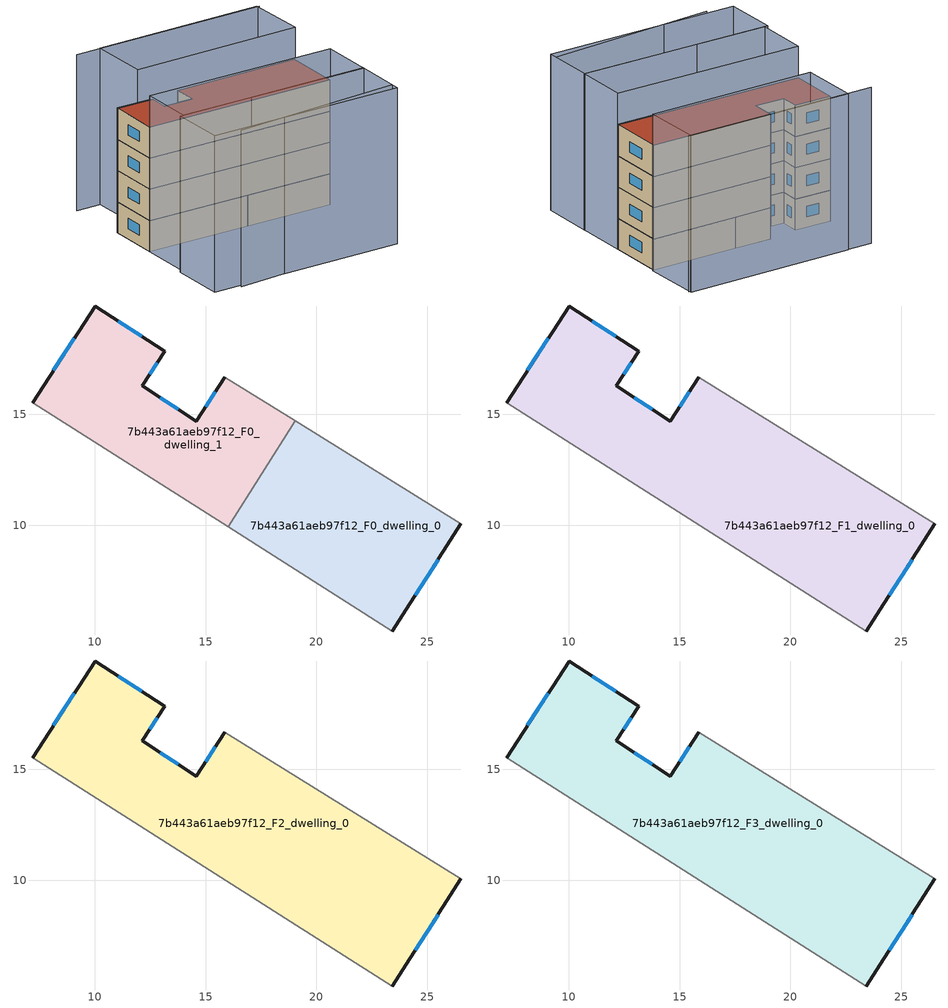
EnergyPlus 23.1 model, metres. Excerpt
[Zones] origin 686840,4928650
7b443a61aeb97f12_F0_dwelling_0
 floor ground (EU_floor_Construction): 23.43,5.22 26.53,10.06 19.04,14.7 16.01,9.93 z0
 wall outside (EU_wall_Construction): 26.53,10.06 23.43,5.22 z0:3
 wall adiabatic (EU_wall_Construction): 23.43,5.22 16.01,9.93 / 19.04,14.7 26.53,10.06 z0:3
 wall to 7b443a61aeb97f12_F0_dwelling_1 (EU_wall_Construction): 16.01,9.93 19.04,14.7 z0:3
 window (EU_Window_Construction): 25.49,8.45 24.46,6.83 z1:2
7b443a61aeb97f12_F0_dwelling_1
 floor ground (EU_floor_Construction): 16.01,9.93 19.04,14.7 15.87,16.67 14.59,14.69 12.14,16.28 13.16,17.85 10.01,19.89 7.19,15.53 z0
 wall outside (EU_wall_Construction): 7.19,15.53 10.01,19.89 13.16,17.85 12.14,16.28 14.59,14.69 15.87,16.67 z0:3
 wall adiabatic (EU_wall_Construction): 15.87,16.67 19.04,14.7 / 16.01,9.93 7.19,15.53 z0:3
 window (EU_Window_Construction): 11.06,19.21 12.11,18.53 / 12.82,17.33 12.48,16.8 / 12.95,15.75 13.77,15.22 / 15.01,15.35 15.44,16.01 / 8.13,16.98 9.07,18.44 z1:2
7b443a61aeb97f12_F1_dwelling_0
 floor to 7b443a61aeb97f12_F0_dwelling_0 (EU_floor_Construction): 23.43,5.22 26.53,10.06 19.04,14.7 16.01,9.93 z3
 floor to 7b443a61aeb97f12_F0_dwelling_1 (EU_floor_Construction): 16.01,9.93 19.04,14.7 15.87,16.67 14.59,14.69 12.14,16.28 13.16,17.85 10.01,19.89 7.19,15.53 z3
 wall outside (EU_wall_Construction): 26.53,10.06 23.43,5.22 / 7.19,15.53 10.01,19.89 13.16,17.85 12.14,16.28 14.59,14.69 15.87,16.67 z3:6
 wall adiabatic (EU_wall_Construction): 15.87,16.67 26.53,10.06 / 23.43,5.22 7.19,15.53 z3:6
 window (EU_Window_Construction): 11.06,19.21 12.11,18.53 / 12.82,17.33 12.48,16.8 / 12.95,15.75 13.77,15.22 / 15.01,15.35 15.44,16.01 / 25.49,8.45 24.46,6.83 / 8.13,16.98 9.07,18.44 z4:5
7b443a61aeb97f12_F2_dwelling_0
 floor to 7b443a61aeb97f12_F1_dwelling_0 (EU_floor_Construction): 23.43,5.22 26.53,10.06 15.87,16.67 14.59,14.69 12.14,16.28 13.16,17.85 10.01,19.89 7.19,15.53 z6
 wall outside (EU_wall_Construction): 26.53,10.06 23.43,5.22 / 7.19,15.53 10.01,19.89 13.16,17.85 12.14,16.28 14.59,14.69 15.87,16.67 z6:9
 wall adiabatic (EU_wall_Construction): 15.87,16.67 26.53,10.06 / 23.43,5.22 7.19,15.53 z6:9
 window (EU_Window_Construction): 11.06,19.21 12.11,18.53 / 12.82,17.33 12.48,16.8 / 12.95,15.75 13.77,15.22 / 15.01,15.35 15.44,16.01 / 25.49,8.45 24.46,6.83 / 8.13,16.98 9.07,18.44 z7:8
7b443a61aeb97f12_F3_dwelling_0
 floor to 7b443a61aeb97f12_F2_dwelling_0 (EU_floor_Construction): 23.43,5.22 26.53,10.06 15.87,16.67 14.59,14.69 12.14,16.28 13.16,17.85 10.01,19.89 7.19,15.53 z9
 wall outside (EU_wall_Construction): 26.53,10.06 23.43,5.22 / 7.19,15.53 10.01,19.89 13.16,17.85 12.14,16.28 14.59,14.69 15.87,16.67 z9:12
 wall adiabatic (EU_wall_Construction): 15.87,16.67 26.53,10.06 / 23.43,5.22 7.19,15.53 z9:12
 window (EU_Window_Construction): 11.06,19.21 12.11,18.53 / 12.82,17.33 12.48,16.8 / 12.95,15.75 13.77,15.22 / 15.01,15.35 15.44,16.01 / 25.49,8.45 24.46,6.83 / 8.13,16.98 9.07,18.44 z10:11
 roof outside (EU_roof_Construction): 26.53,10.06 23.43,5.22 7.19,15.53 10.01,19.89 13.16,17.85 12.14,16.28 14.59,14.69 15.87,16.67 z12
shading: 3.19,4.94 18.1,-3.14 / 29.79,14.85 13.2,25.24 / 3.99,11.16 20.58,0.77 / 20.58,0.77 17.72,-3.8 / 17.72,-3.8 1.13,6.59 / 1.13,6.59 3.99,11.16 / 7.17,15.54 23.43,5.22 / 23.43,5.22 20.56,0.7 / 20.56,0.7 4.3,11.02 / 4.3,11.02 7.17,15.54 / 12.21,18.89 15.32,23.95 / 15.32,23.95 29.74,15.06 / 29.74,15.06 26.62,10 / 26.62,10 12.21,18.89 z0:15
[Building]
EU S2 Campaign: North Axis=0; Terrain=City; Solar Distribution=FullExterior
[Site:Location]
Bologna: Latitude=44.5; Longitude=11.25; Time Zone=1; Elevation=37
[SizingPeriod:WeatherFileDays]
AnnualSizingPeriod: Begin Month=1; Begin Day of Month=1; End Month=12; End Day of Month=31; Day of Week for Start Day=Monday; Use Weather File Daylight Saving Period=No; Use Weather File Rain and Snow Indicators=No
[MATERIAL]
EU_InternalMass_Material: Roughness=MediumRough; Thickness=0.1; Conductivity=1; Density=1800; Specific Heat=900; Thermal Absorptance=0.9; Solar Absorptance=0.7; Visible Absorptance=0.7
[MATERIAL:NOMASS] Roughness=MediumRough; Thermal Absorptance=0.9; Solar Absorptance=0.7; Visible Absorptance=0.7
Name | Thermal Resistance
EU_wall_NoMass | 0.937881
EU_roof_NoMass | 0.548572
EU_floor_NoMass | 0.71348
[WINDOWMATERIAL:SIMPLEGLAZINGSYSTEM]
EU_Window_SimpleGlazing: UFactor=4.25633; Solar Heat Gain Coefficient=0.85; Visible Transmittance=0.85
[CONSTRUCTION]
EU_wall_Construction: EU_wall_NoMass
EU_roof_Construction: EU_roof_NoMass
EU_floor_Construction: EU_floor_NoMass
EU_InternalMass_Construction: EU_InternalMass_Material
EU_Window_Construction: EU_Window_SimpleGlazing
[ZONE] Type=1; Multiplier=1; Ceiling Height=autocalculate; Floor Area=autocalculate; Part of Total Floor Area=Yes
Name | Volume
7b443a61aeb97f12_F0_dwelling_0 | 150.423
7b443a61aeb97f12_F1_dwelling_0 | 300.831
7b443a61aeb97f12_F2_dwelling_0; 7b443a61aeb97f12_F3_dwelling_0 | 300.837
7b443a61aeb97f12_F0_dwelling_1 | 150.412
[INTERNALMASS] Construction=EU_InternalMass_Construction
Name | Zone or ZoneList | Surface Area
7b443a61aeb97f12_F0_dwelling_0_EU_InternalMass | 7b443a61aeb97f12_F0_dwelling_0 | 50.1397
7b443a61aeb97f12_F0_dwelling_1_EU_InternalMass | 7b443a61aeb97f12_F0_dwelling_1 | 50.1383
7b443a61aeb97f12_F1_dwelling_0_EU_InternalMass | 7b443a61aeb97f12_F1_dwelling_0 | 100.279
7b443a61aeb97f12_F2_dwelling_0_EU_InternalMass | 7b443a61aeb97f12_F2_dwelling_0 | 100.279
7b443a61aeb97f12_F3_dwelling_0_EU_InternalMass | 7b443a61aeb97f12_F3_dwelling_0 | 100.279
[OTHEREQUIPMENT] Fuel Type=Electricity; Design Level Calculation Method=Watts/Area; Power per Zone Floor Area=1; Fraction Latent=0; Fraction Radiant=0; Fraction Lost=0; Carbon Dioxide Generation Rate=0; EndUse Subcategory=EU_Step8_InternalGains
Name | Zone or ZoneList or Space or SpaceList | Schedule
EU_Step8_InternalGain_7b443a61aeb97f12_F0_dwelling_0_f000 | 7b443a61aeb97f12_F0_dwelling_0 | EU_Step8_GainSchedule_7b443a61aeb97f12_F0_dwelling_0_f000
EU_Step8_InternalGain_7b443a61aeb97f12_F0_dwelling_1_f000 | 7b443a61aeb97f12_F0_dwelling_1 | EU_Step8_GainSchedule_7b443a61aeb97f12_F0_dwelling_1_f000
EU_Step8_InternalGain_7b443a61aeb97f12_F1_dwelling_0_f000 | 7b443a61aeb97f12_F1_dwelling_0 | EU_Step8_GainSchedule_7b443a61aeb97f12_F1_dwelling_0_f000
EU_Step8_InternalGain_7b443a61aeb97f12_F2_dwelling_0_f000 | 7b443a61aeb97f12_F2_dwelling_0 | EU_Step8_GainSchedule_7b443a61aeb97f12_F2_dwelling_0_f000
EU_Step8_InternalGain_7b443a61aeb97f12_F3_dwelling_0_f000 | 7b443a61aeb97f12_F3_dwelling_0 | EU_Step8_GainSchedule_7b443a61aeb97f12_F3_dwelling_0_f000
[ZONEVENTILATION:DESIGNFLOWRATE] Schedule=EU_AlwaysOn; Design Flow Rate Calculation Method=AirChanges/Hour; Air Changes per Hour=0.687892; Ventilation Type=Natural; Fan Pressure Rise=0; Fan Total Efficiency=1; Constant Term Coefficient=1; Temperature Term Coefficient=0; Velocity Term Coefficient=0; Velocity Squared Term Coefficient=0; Minimum Indoor Temperature=-100; Maximum Indoor Temperature=100; Delta Temperature=-100; Minimum Outdoor Temperature=-100; Maximum Outdoor Temperature=100; Maximum Wind Speed=40
Name | Zone or ZoneList or Space or SpaceList
EU_ConstantAir_7b443a61aeb97f12_F0_dwelling_0 | 7b443a61aeb97f12_F0_dwelling_0
EU_ConstantAir_7b443a61aeb97f12_F0_dwelling_1 | 7b443a61aeb97f12_F0_dwelling_1
EU_ConstantAir_7b443a61aeb97f12_F1_dwelling_0 | 7b443a61aeb97f12_F1_dwelling_0
EU_ConstantAir_7b443a61aeb97f12_F2_dwelling_0 | 7b443a61aeb97f12_F2_dwelling_0
EU_ConstantAir_7b443a61aeb97f12_F3_dwelling_0 | 7b443a61aeb97f12_F3_dwelling_0
[HVACTEMPLATE:THERMOSTAT] Constant Heating Setpoint=20; Constant Cooling Setpoint=50
EU_HeatOnly_7b443a61aeb97f12_F0_dwelling_0; EU_HeatOnly_7b443a61aeb97f12_F0_dwelling_1; EU_HeatOnly_7b443a61aeb97f12_F1_dwelling_0; EU_HeatOnly_7b443a61aeb97f12_F2_dwelling_0; EU_HeatOnly_7b443a61aeb97f12_F3_dwelling_0
[HVACTEMPLATE:ZONE:IDEALLOADSAIRSYSTEM] System Availability Schedule=EU_AlwaysOn; Maximum Heating Supply Air Temperature=50; Minimum Cooling Supply Air Temperature=13; Maximum Heating Supply Air Humidity Ratio=0.0156; Minimum Cooling Supply Air Humidity Ratio=0.0077; Heating Limit=NoLimit; Cooling Limit=NoLimit; Heating Availability Schedule=EU_AlwaysOn; Cooling Availability Schedule=EU_CoolingOff; Dehumidification Control Type=ConstantSensibleHeatRatio; Cooling Sensible Heat Ratio=0.7; Dehumidification Setpoint=60; Humidification Control Type=None; Humidification Setpoint=30; Outdoor Air Method=None; Outdoor Air Flow Rate per Person=0.00944; Outdoor Air Flow Rate per Zone Floor Area=0; Outdoor Air Flow Rate per Zone=0; Demand Controlled Ventilation Type=None; Outdoor Air Economizer Type=NoEconomizer; Heat Recovery Type=None; Sensible Heat Recovery Effectiveness=0.7; Latent Heat Recovery Effectiveness=0.65
Name | Template Thermostat
7b443a61aeb97f12_F0_dwelling_0 | EU_HeatOnly_7b443a61aeb97f12_F0_dwelling_0
7b443a61aeb97f12_F0_dwelling_1 | EU_HeatOnly_7b443a61aeb97f12_F0_dwelling_1
7b443a61aeb97f12_F1_dwelling_0 | EU_HeatOnly_7b443a61aeb97f12_F1_dwelling_0
7b443a61aeb97f12_F2_dwelling_0 | EU_HeatOnly_7b443a61aeb97f12_F2_dwelling_0
7b443a61aeb97f12_F3_dwelling_0 | EU_HeatOnly_7b443a61aeb97f12_F3_dwelling_0
[SIZING:ZONE] Zone Cooling Design Supply Air Temperature Input Method=SupplyAirTemperature; Zone Cooling Design Supply Air Temperature=13; Zone Heating Design Supply Air Temperature Input Method=SupplyAirTemperature; Zone Heating Design Supply Air Temperature=50; Zone Cooling Design Supply Air Humidity Ratio=0.008; Zone Heating Design Supply Air Humidity Ratio=0.008; Cooling Design Air Flow Method=DesignDay; Cooling Design Air Flow Rate=0; Cooling Minimum Air Flow per Zone Floor Area=0.000762; Cooling Minimum Air Flow=0; Cooling Minimum Air Flow Fraction=0.2; Heating Design Air Flow Method=DesignDay; Heating Design Air Flow Rate=0; Heating Maximum Air Flow per Zone Floor Area=0.002032; Heating Maximum Air Flow=0.141576; Heating Maximum Air Flow Fraction=0.3; Account for Dedicated Outdoor Air System=No; Dedicated Outdoor Air System Control Strategy=NeutralSupplyAir; Dedicated Outdoor Air Low Setpoint Temperature for Design=autosize; Dedicated Outdoor Air High Setpoint Temperature for Design=autosize; Zone Load Sizing Method=Sensible Load Only No Latent Load; Zone Latent Cooling Design Supply Air Humidity Ratio Input Method=HumidityRatioDifference; Zone Cooling Design Supply Air Humidity Ratio Difference=0.005; Zone Latent Heating Design Supply Air Humidity Ratio Input Method=HumidityRatioDifference; Zone Humidification Design Supply Air Humidity Ratio Difference=0.005
7b443a61aeb97f12_F0_dwelling_0; 7b443a61aeb97f12_F0_dwelling_1; 7b443a61aeb97f12_F1_dwelling_0; 7b443a61aeb97f12_F2_dwelling_0; 7b443a61aeb97f12_F3_dwelling_0
[SCHEDULE:CONSTANT]
Name | Hourly Value
EU_AlwaysOn | 1
EU_CoolingOff | 0
[SCHEDULE:FILE] Column Number=1; Rows to Skip at Top=0; Number of Hours of Data=8760; Column Separator=Comma; Interpolate to Timestep=No; Minutes per Item=60; Adjust Schedule for Daylight Savings=Yes
Name | File
EU_Step8_GainSchedule_7b443a61aeb97f12_F0_dwelling_0_f000 | ../../schedules/7b443a61aeb97f12/7b443a61aeb97f12_F0_dwelling_0_f000_gain.csv
EU_Step8_GainSchedule_7b443a61aeb97f12_F0_dwelling_1_f000 | ../../schedules/7b443a61aeb97f12/7b443a61aeb97f12_F0_dwelling_1_f000_gain.csv
EU_Step8_GainSchedule_7b443a61aeb97f12_F1_dwelling_0_f000 | ../../schedules/7b443a61aeb97f12/7b443a61aeb97f12_F1_dwelling_0_f000_gain.csv
EU_Step8_GainSchedule_7b443a61aeb97f12_F2_dwelling_0_f000 | ../../schedules/7b443a61aeb97f12/7b443a61aeb97f12_F2_dwelling_0_f000_gain.csv
EU_Step8_GainSchedule_7b443a61aeb97f12_F3_dwelling_0_f000 | ../../schedules/7b443a61aeb97f12/7b443a61aeb97f12_F3_dwelling_0_f000_gain.csv
